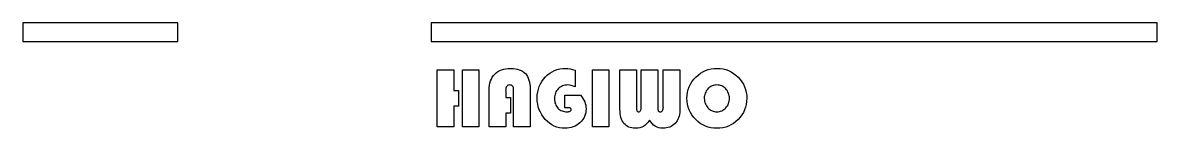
# Model space of a CAD drawing. Extents: x -1 to 642, y 135 to 438.
# Drawn here: x 610.25 to 642.25, y 304.3 to 307.27 of the extents above; entities that cross this region are included whole.
import ezdxf

# ---------------------------------------------------------------- set-up
doc = ezdxf.new("R2010")
doc.units = 0

msp = doc.modelspace()

# ---------------------------------------------------------------- linework, layer by layer
for p, q in [((614.618, 307.274), (610.245, 307.274)), ((610.245, 307.274), (610.245, 306.74)), ((614.618, 306.74), (614.618, 307.274)), ((621.765, 307.274), (621.765, 306.74)), ((642.245, 307.274), (621.765, 307.274)), ((642.245, 306.74), (642.245, 307.274)), ((610.245, 306.74), (614.618, 306.74)), ((621.765, 306.74), (642.245, 306.74)), ((621.934, 304.34), (621.934, 305.94)), ((621.934, 305.94), (622.4, 305.94)), ((622.4, 305.94), (622.4, 305.362)), ((622.645, 304.34), (622.645, 305.94)), ((622.645, 305.94), (623.112, 305.94)), ((623.112, 305.94), (623.112, 304.34)), ((623.648299, 305.893915), (623.698309, 305.921686)), ((623.698309, 305.921686), (623.752467, 305.944264)), ((623.752467, 305.944264), (623.810802, 305.961959)), ((623.810802, 305.961959), (623.872948, 305.974461)), ((623.872948, 305.974461), (623.93927, 305.982109)), ((623.93927, 305.982109), (624.00943, 305.984649)), ((624.009, 305.985), (624.076338, 305.98246)), ((624.076338, 305.98246), (624.139556, 305.975856)), ((624.139556, 305.975856), (624.197891, 305.964398)), ((624.197891, 305.964398), (624.251683, 305.948424)), ((624.251683, 305.948424), (624.301015, 305.927935)), ((624.301015, 305.927935), (624.345804, 305.902591)), ((625.175015, 305.891318), (625.245175, 305.924998)), ((625.245175, 305.924998), (625.318779, 305.951047)), ((625.318779, 305.951047), (625.396192, 305.969448)), ((625.396192, 305.969448), (625.477105, 305.980568)), ((625.477105, 305.980568), (625.56149, 305.984378)), ((625.562, 305.985), (625.622396, 305.981867)), ((625.622396, 305.981867), (625.686291, 305.971792)), ((625.686291, 305.971792), (625.752951, 305.95548)), ((625.752951, 305.95548), (625.823112, 305.932563)), ((625.823, 305.932), (625.823, 305.462)), ((626.311, 304.34), (626.311, 305.94)), ((626.311, 305.94), (626.778, 305.94)), ((626.778, 305.94), (626.778, 304.34)), ((627.089, 304.832), (627.089, 305.94)), ((627.089, 305.94), (627.556, 305.94)), ((627.556, 305.94), (627.556, 304.904)), ((627.689, 304.895), (627.689, 305.94)), ((627.689, 305.94), (628.156, 305.94)), ((628.156, 305.94), (628.156, 304.904)), ((628.312, 304.904), (628.312, 305.94)), ((628.312, 305.94), (628.778, 305.94)), ((628.778, 305.94), (628.778, 304.791)), ((629.42995, 305.888916), (629.504259, 305.923638)), ((629.504259, 305.923638), (629.582378, 305.950365)), ((629.582378, 305.950365), (629.66363, 305.969471)), ((629.66363, 305.969471), (629.748692, 305.980929)), ((629.748692, 305.980929), (629.836886, 305.984739)), ((629.837, 305.985), (629.920679, 305.98119)), ((629.920679, 305.98119), (630.001592, 305.969393)), ((630.001592, 305.969393), (630.079372, 305.949948)), ((630.079372, 305.949948), (630.15402, 305.922855)), ((630.15402, 305.922855), (630.225902, 305.887786)), ((623.42286, 305.571347), (623.440358, 305.629679)), ((623.440358, 305.629679), (623.462936, 305.684193)), ((623.462936, 305.684193), (623.490311, 305.734889)), ((623.490311, 305.734889), (623.522626, 305.781069)), ((623.522626, 305.781069), (623.560105, 305.82343)), ((623.560105, 305.82343), (623.602128, 305.861276)), ((623.602128, 305.861276), (623.648299, 305.893915)), ((624.345804, 305.902591), (624.386077, 305.873076)), ((624.386077, 305.873076), (624.421834, 305.838702)), ((624.421834, 305.838702), (624.453076, 305.799814)), ((624.453076, 305.799814), (624.48017, 305.755717)), ((624.48017, 305.755717), (624.503312, 305.706757)), ((624.503312, 305.706757), (624.521939, 305.65294)), ((624.521939, 305.65294), (624.536614, 305.593911)), ((624.845859, 305.550693), (624.885427, 305.619789)), ((624.885427, 305.619789), (624.932304, 305.68472)), ((624.932304, 305.68472), (624.986124, 305.74618)), ((624.986124, 305.74618), (625.045503, 305.802082)), ((625.045503, 305.802082), (625.108354, 305.850345)), ((625.108354, 305.850345), (625.175015, 305.891318)), ((629.075451, 305.540652), (629.118151, 305.610445)), ((629.118151, 305.610445), (629.168839, 305.676764)), ((629.168839, 305.676764), (629.227174, 305.73961)), ((629.227174, 305.73961), (629.291408, 305.796904)), ((629.291408, 305.796904), (629.358774, 305.846902)), ((629.358774, 305.846902), (629.42995, 305.888916)), ((630.225902, 305.887786), (630.294651, 305.845077)), ((630.294651, 305.845077), (630.360268, 305.794729)), ((630.360268, 305.794729), (630.42278, 305.736396)), ((630.42278, 305.736396), (630.480071, 305.672854)), ((630.480071, 305.672854), (630.529714, 305.60584)), ((630.529714, 305.60584), (630.571737, 305.53605)), ((622.4, 305.362), (622.534, 305.362)), ((622.534, 305.362), (622.534, 304.918)), ((623.4, 305.371), (623.402822, 305.441832)), ((623.4, 304.34), (623.4, 305.371)), ((623.402822, 305.441832), (623.410442, 305.508499)), ((623.410442, 305.508499), (623.42286, 305.571347)), ((623.868418, 305.393941), (623.865596, 305.356095)), ((623.867, 305.356), (623.867, 305.162)), ((623.874062, 305.426927), (623.868418, 305.393941)), ((623.883093, 305.454698), (623.874062, 305.426927)), ((623.896076, 305.477614), (623.883093, 305.454698)), ((623.912162, 305.494971), (623.896076, 305.477614)), ((623.9322, 305.507812), (623.912162, 305.494971)), ((623.955907, 305.51546), (623.9322, 305.507812)), ((623.983, 305.518), (623.955907, 305.51546)), ((624.011671, 305.515726), (623.984296, 305.517702)), ((624.034813, 305.509122), (624.011671, 305.515726)), ((624.053158, 305.498003), (624.034813, 305.509122)), ((624.066987, 305.482368), (624.053158, 305.498003)), ((624.077147, 305.461201), (624.066987, 305.482368)), ((624.084484, 305.433431), (624.077147, 305.461201)), ((624.089, 305.398012), (624.084484, 305.433431)), ((624.089, 305.356), (624.089, 305.398012)), ((624.089, 304.34), (624.089, 305.356)), ((624.536614, 305.593911), (624.547056, 305.530021)), ((624.547056, 305.530021), (624.553265, 305.461272)), ((624.553265, 305.461272), (624.556087, 305.387313)), ((624.556, 305.387), (624.556, 304.34)), ((624.759387, 305.237847), (624.770111, 305.321529)), ((624.770111, 305.321529), (624.788173, 305.401736)), ((624.788173, 305.401736), (624.813573, 305.478125)), ((624.813573, 305.478125), (624.845859, 305.550693)), ((625.271371, 305.290611), (625.259518, 305.255192)), ((625.286047, 305.323944), (625.271371, 305.290611)), ((625.304109, 305.355195), (625.286047, 305.323944)), ((625.325276, 305.384707), (625.304109, 305.355195)), ((625.349829, 305.412139), (625.325276, 305.384707)), ((625.376922, 305.436805), (625.349829, 305.412139)), ((625.406104, 305.458338), (625.376922, 305.436805)), ((625.437007, 305.476739), (625.406104, 305.458338)), ((625.469999, 305.491669), (625.437007, 305.476739)), ((625.504374, 305.503127), (625.469999, 305.491669)), ((625.541175, 305.511452), (625.504374, 305.503127)), ((625.579699, 305.516307), (625.541175, 305.511452)), ((625.62, 305.518), (625.579699, 305.516307)), ((625.667439, 305.514776), (625.620223, 305.518247)), ((625.716743, 305.504362), (625.667439, 305.514776)), ((625.768813, 305.486666), (625.716743, 305.504362)), ((625.823, 305.462), (625.768813, 305.486666)), ((628.981951, 305.227806), (628.993804, 305.31114)), ((628.993804, 305.31114), (629.013278, 305.391001)), ((629.013278, 305.391001), (629.040371, 305.46739)), ((629.040371, 305.46739), (629.075451, 305.540652)), ((629.493196, 305.285006), (629.481624, 305.250978)), ((629.507871, 305.317645), (629.493196, 305.285006)), ((629.525651, 305.348895), (629.507871, 305.317645)), ((629.546818, 305.378757), (629.525651, 305.348895)), ((629.571089, 305.407228), (629.546818, 305.378757)), ((629.5979, 305.433277), (629.571089, 305.407228)), ((629.626122, 305.455855), (629.5979, 305.433277)), ((629.655642, 305.474594), (629.626122, 305.455855)), ((629.686179, 305.490229), (629.655642, 305.474594)), ((629.718493, 305.502393), (629.686179, 305.490229)), ((629.751824, 305.511086), (629.718493, 305.502393)), ((629.786876, 305.516307), (629.751824, 305.511086)), ((629.823, 305.518), (629.786876, 305.516307)), ((629.858017, 305.516038), (629.821554, 305.517732)), ((629.893069, 305.510817), (629.858017, 305.516038)), ((629.926766, 305.502125), (629.893069, 305.510817)), ((629.959052, 305.490328), (629.926766, 305.502125)), ((629.989956, 305.474693), (629.959052, 305.490328)), ((630.019109, 305.455953), (629.989956, 305.474693)), ((630.047331, 305.433375), (630.019109, 305.455953)), ((630.073578, 305.407693), (630.047331, 305.433375)), ((630.097849, 305.379584), (630.073578, 305.407693)), ((630.118733, 305.349722), (630.097849, 305.379584)), ((630.136796, 305.318472), (630.118733, 305.349722)), ((630.151471, 305.285833), (630.136796, 305.318472)), ((630.162478, 305.251458), (630.151471, 305.285833)), ((630.571737, 305.53605), (630.606111, 305.463479)), ((630.606111, 305.463479), (630.632922, 305.387437)), ((630.632922, 305.387437), (630.652114, 305.308271)), ((630.652114, 305.308271), (630.663685, 305.226328)), ((623.867, 305.162), (624, 305.162)), ((624, 305.162), (624, 304.718)), ((624.759039, 305.063006), (624.755652, 305.150506)), ((624.756, 305.15), (624.759387, 305.237847)), ((624.769763, 304.97863), (624.759039, 305.063006)), ((624.787543, 304.897728), (624.769763, 304.97863)), ((625.246818, 305.178459), (625.243996, 305.137139)), ((625.245, 305.137), (625.245, 305.094986)), ((625.245, 305.094986), (625.249798, 305.055401)), ((625.251616, 305.217693), (625.246818, 305.178459)), ((625.249798, 305.055401), (625.257418, 305.017902)), ((625.259518, 305.255192), (625.251616, 305.217693)), ((625.257418, 305.017902), (625.26786, 304.982486)), ((625.26786, 304.982486), (625.281689, 304.9495)), ((625.534, 305.229), (625.979, 305.229)), ((625.534, 304.874), (625.534, 305.229)), ((625.979, 305.229), (626.015463, 305.183514)), ((626.015463, 305.183514), (626.047044, 305.137334)), ((626.047044, 305.137334), (626.07329, 305.09046)), ((626.07329, 305.09046), (626.095021, 305.043236)), ((626.095021, 305.043236), (626.111955, 304.994973)), ((626.111955, 304.994973), (626.12409, 304.94636)), ((628.978, 305.141), (628.981951, 305.227806)), ((628.982233, 305.055375), (628.978281, 305.141139)), ((628.994086, 304.97239), (628.982233, 305.055375)), ((629.013277, 304.892877), (628.994086, 304.97239)), ((629.468924, 305.178411), (629.466102, 305.140215)), ((629.467, 305.14), (629.469822, 305.101804)), ((629.473722, 305.215562), (629.468924, 305.178411)), ((629.469822, 305.101804), (629.47462, 305.064652)), ((629.481624, 305.250978), (629.473722, 305.215562)), ((629.47462, 305.064652), (629.482522, 305.029236)), ((629.482522, 305.029236), (629.494093, 304.995209)), ((629.494093, 304.995209), (629.509051, 304.96257)), ((629.509051, 304.96257), (629.526831, 304.93132)), ((630.12018, 304.93001), (630.138242, 304.96126)), ((630.138242, 304.96126), (630.152917, 304.993899)), ((630.152917, 304.993899), (630.163924, 305.028274)), ((630.17038, 305.215695), (630.162478, 305.251458)), ((630.163924, 305.028274), (630.171826, 305.064037)), ((630.175178, 305.178543), (630.17038, 305.215695)), ((630.171826, 305.064037), (630.176624, 305.101188)), ((630.178, 305.14), (630.175178, 305.178543)), ((630.176624, 305.101188), (630.179446, 305.139732)), ((630.651478, 304.971557), (630.632004, 304.891694)), ((630.663049, 305.054541), (630.651478, 304.971557)), ((630.667, 305.141), (630.663049, 305.054541)), ((630.663685, 305.226328), (630.667636, 305.141258)), ((622.534, 304.918), (622.4, 304.918)), ((622.4, 304.918), (622.4, 304.34)), ((624, 304.718), (623.867, 304.718)), ((623.867, 304.718), (623.867, 304.34)), ((624.812661, 304.820298), (624.787543, 304.897728)), ((624.844609, 304.746339), (624.812661, 304.820298)), ((624.883838, 304.675854), (624.844609, 304.746339)), ((624.930037, 304.608493), (624.883838, 304.675854)), ((625.281689, 304.9495), (625.29834, 304.918597)), ((625.29834, 304.918597), (625.318095, 304.889776)), ((625.318095, 304.889776), (625.340955, 304.863389)), ((625.340955, 304.863389), (625.366355, 304.839767)), ((625.366355, 304.839767), (625.394013, 304.819277)), ((625.394013, 304.819277), (625.423534, 304.801921)), ((625.423534, 304.801921), (625.455453, 304.787697)), ((625.455453, 304.787697), (625.489489, 304.776577)), ((625.489489, 304.776577), (625.525613, 304.76859)), ((625.525613, 304.76859), (625.564137, 304.764075)), ((625.644, 304.874), (625.534, 304.874)), ((625.564137, 304.764075), (625.60441, 304.762381)), ((625.606, 304.762), (625.630553, 304.763129)), ((625.630553, 304.763129), (625.652002, 304.765951)), ((625.661482, 304.873329), (625.64596, 304.873893)), ((625.652002, 304.765951), (625.670064, 304.771172)), ((625.675311, 304.870789), (625.661482, 304.873329)), ((625.670064, 304.771172), (625.685022, 304.778115)), ((625.686882, 304.867317), (625.675311, 304.870789)), ((625.685022, 304.778115), (625.696593, 304.786807)), ((625.696478, 304.862096), (625.686882, 304.867317)), ((625.703816, 304.855153), (625.696478, 304.862096)), ((625.696593, 304.786807), (625.70506, 304.79756)), ((625.708896, 304.846828), (625.703816, 304.855153)), ((625.70506, 304.79756), (625.709858, 304.810401)), ((625.712, 304.83712), (625.708896, 304.846828)), ((625.709858, 304.810401), (625.71268, 304.825331)), ((625.712, 304.826), (625.712, 304.83712)), ((626.109729, 304.68207), (626.091102, 304.632071)), ((626.123276, 304.734848), (626.109729, 304.68207)), ((626.131178, 304.789709), (626.123276, 304.734848)), ((626.12409, 304.94636), (626.131428, 304.897056)), ((626.134, 304.847), (626.131178, 304.789709)), ((626.131428, 304.897056), (626.13425, 304.847055)), ((627.09112, 304.768818), (627.088298, 304.831666)), ((627.0962, 304.709444), (627.09112, 304.768818)), ((627.105231, 304.654235), (627.0962, 304.709444)), ((627.117367, 304.602499), (627.105231, 304.654235)), ((627.556, 304.904), (627.556, 304.864416)), ((627.556, 304.864416), (627.558822, 304.832471)), ((627.558822, 304.832471), (627.562773, 304.807466)), ((627.562773, 304.807466), (627.567853, 304.790109)), ((627.567853, 304.790109), (627.575756, 304.777945)), ((627.575756, 304.777945), (627.58648, 304.76962)), ((627.58648, 304.76962), (627.600591, 304.764399)), ((627.600591, 304.764399), (627.618089, 304.762705)), ((627.618, 304.762), (627.634651, 304.763976)), ((627.634651, 304.763976), (627.649044, 304.770241)), ((627.649044, 304.770241), (627.66118, 304.780655)), ((627.66118, 304.780655), (627.67134, 304.795246)), ((627.67134, 304.795246), (627.67896, 304.813985)), ((627.67896, 304.813985), (627.684604, 304.836563)), ((627.684604, 304.836563), (627.687991, 304.863656)), ((627.687991, 304.863656), (627.687991, 304.894907)), ((628.156, 304.904), (628.156, 304.865457)), ((628.156, 304.865457), (628.158822, 304.834206)), ((628.158822, 304.834206), (628.163338, 304.809202)), ((628.163338, 304.809202), (628.169829, 304.791478)), ((628.169829, 304.791478), (628.179142, 304.778976)), ((628.179142, 304.778976), (628.191842, 304.769945)), ((628.191842, 304.769945), (628.208211, 304.764385)), ((628.208211, 304.764385), (628.228249, 304.762691)), ((628.23, 304.762), (628.249191, 304.763976)), ((628.249191, 304.763976), (628.265842, 304.77058)), ((628.265842, 304.77058), (628.279953, 304.781699)), ((628.279953, 304.781699), (628.291524, 304.797334)), ((628.291524, 304.797334), (628.300555, 304.817118)), ((628.300555, 304.817118), (628.306764, 304.841417)), ((628.306764, 304.841417), (628.310715, 304.870238)), ((628.310715, 304.870238), (628.313538, 304.903224)), ((628.768969, 304.686487), (628.758809, 304.638225)), ((628.775178, 304.73753), (628.768969, 304.686487)), ((628.778, 304.791), (628.775178, 304.73753)), ((629.04037, 304.816835), (629.013277, 304.892877)), ((629.075084, 304.74357), (629.04037, 304.816835)), ((629.117784, 304.673779), (629.075084, 304.74357)), ((629.167793, 304.607113), (629.117784, 304.673779)), ((629.526831, 304.93132), (629.547998, 304.901458)), ((629.547998, 304.901458), (629.572551, 304.872987)), ((629.572551, 304.872987), (629.599362, 304.846938)), ((629.599362, 304.846938), (629.627584, 304.82436)), ((629.627584, 304.82436), (629.657077, 304.805621)), ((629.657077, 304.805621), (629.687641, 304.789986)), ((629.687641, 304.789986), (629.719927, 304.777822)), ((629.719927, 304.777822), (629.753258, 304.769129)), ((629.753258, 304.769129), (629.787632, 304.763908)), ((629.787632, 304.763908), (629.823757, 304.762215)), ((629.823, 304.762), (629.859463, 304.763693)), ((629.859463, 304.763693), (629.894515, 304.768914)), ((629.894515, 304.768914), (629.928212, 304.777607)), ((629.928212, 304.777607), (629.960499, 304.789404)), ((629.960499, 304.789404), (629.991402, 304.805039)), ((629.991402, 304.805039), (630.020555, 304.823778)), ((630.020555, 304.823778), (630.048778, 304.846356)), ((630.048778, 304.846356), (630.075024, 304.872038)), ((630.075024, 304.872038), (630.099295, 304.900148)), ((630.099295, 304.900148), (630.12018, 304.93001)), ((630.52809, 304.671902), (630.478109, 304.605238)), ((630.570452, 304.741695), (630.52809, 304.671902)), ((630.605193, 304.81496), (630.570452, 304.741695)), ((630.632004, 304.891694), (630.605193, 304.81496)), ((622.4, 304.34), (621.934, 304.34)), ((623.112, 304.34), (622.645, 304.34)), ((623.867, 304.34), (623.4, 304.34)), ((624.556, 304.34), (624.089, 304.34)), ((624.98349, 304.544604), (624.930037, 304.608493)), ((625.042164, 304.486271), (624.98349, 304.544604)), ((625.103632, 304.435923), (625.042164, 304.486271)), ((625.168571, 304.393214), (625.103632, 304.435923)), ((625.236276, 304.358145), (625.168571, 304.393214)), ((625.307114, 304.331052), (625.236276, 304.358145)), ((625.381056, 304.311607), (625.307114, 304.331052)), ((625.770329, 304.335179), (625.716142, 304.317822)), ((625.82206, 304.357757), (625.770329, 304.335179)), ((625.870997, 304.38485), (625.82206, 304.357757)), ((625.917874, 304.417139), (625.870997, 304.38485)), ((625.961986, 304.454294), (625.917874, 304.417139)), ((626.002259, 304.495264), (625.961986, 304.454294)), ((626.037339, 304.53832), (626.002259, 304.495264)), ((626.066831, 304.584155), (626.037339, 304.53832)), ((626.091102, 304.632071), (626.066831, 304.584155)), ((626.778, 304.34), (626.311, 304.34)), ((627.133454, 304.55493), (627.117367, 304.602499)), ((627.152927, 304.510833), (627.133454, 304.55493)), ((627.175787, 304.470554), (627.152927, 304.510833)), ((627.202316, 304.434097), (627.175787, 304.470554)), ((627.232175, 304.401805), (627.202316, 304.434097)), ((627.265167, 304.373667), (627.232175, 304.401805)), ((627.301263, 304.349707), (627.265167, 304.373667)), ((627.34052, 304.3306), (627.301263, 304.349707)), ((627.382514, 304.315332), (627.34052, 304.3306)), ((627.704911, 304.325923), (627.65143, 304.309272)), ((627.753171, 304.349179), (627.704911, 304.325923)), ((627.79796, 304.380429), (627.753171, 304.349179)), ((627.841704, 304.420708), (627.79796, 304.380429)), ((627.883388, 304.470012), (627.841704, 304.420708)), ((627.924, 304.528), (627.883388, 304.470012)), ((627.958738, 304.473786), (627.923658, 304.528303)), ((627.997261, 304.426564), (627.958738, 304.473786)), ((628.039623, 304.386636), (627.997261, 304.426564)), ((628.085823, 304.353997), (628.039623, 304.386636)), ((628.135465, 304.328653), (628.085823, 304.353997)), ((628.188946, 304.310591), (628.135465, 304.328653)), ((628.495157, 304.330213), (628.451413, 304.314945)), ((628.536136, 304.34932), (628.495157, 304.330213)), ((628.575026, 304.37328), (628.536136, 304.34932)), ((628.611461, 304.401418), (628.575026, 304.37328)), ((628.645497, 304.43371), (628.611461, 304.401418)), ((628.6764, 304.469473), (628.645497, 304.43371)), ((628.703211, 304.508016), (628.6764, 304.469473)), ((628.725789, 304.548639), (628.703211, 304.508016)), ((628.744133, 304.592042), (628.725789, 304.548639)), ((628.758809, 304.638225), (628.744133, 304.592042)), ((629.22579, 304.543571), (629.167793, 304.607113)), ((629.289318, 304.485585), (629.22579, 304.543571)), ((629.355979, 304.435237), (629.289318, 304.485585)), ((629.425772, 304.392875), (629.355979, 304.435237)), ((629.499037, 304.357807), (629.425772, 304.392875)), ((629.575068, 304.330713), (629.499037, 304.357807)), ((629.654598, 304.311607), (629.575068, 304.330713)), ((630.071512, 304.330594), (629.991643, 304.311149)), ((630.147881, 304.35732), (630.071512, 304.330594)), ((630.220807, 304.392042), (630.147881, 304.35732)), ((630.290601, 304.434404), (630.220807, 304.392042)), ((630.357261, 304.484402), (630.290601, 304.434404)), ((630.420451, 304.542043), (630.357261, 304.484402)), ((630.478109, 304.605238), (630.420451, 304.542043)), ((625.457792, 304.29981), (625.381056, 304.311607)), ((625.538, 304.296), (625.457792, 304.29981)), ((625.600177, 304.29801), (625.538709, 304.29547)), ((625.659556, 304.305659), (625.600177, 304.29801)), ((625.716142, 304.317822), (625.659556, 304.305659)), ((627.428009, 304.30458), (627.382514, 304.315332)), ((627.476269, 304.297976), (627.428009, 304.30458)), ((627.528, 304.296), (627.476269, 304.297976)), ((627.592417, 304.299197), (627.528156, 304.295726)), ((627.65143, 304.309272), (627.592417, 304.299197)), ((628.246238, 304.299471), (628.188946, 304.310591)), ((628.307, 304.296), (628.246238, 304.299471)), ((628.356953, 304.297589), (628.305927, 304.295613)), ((628.405213, 304.304192), (628.356953, 304.297589)), ((628.451413, 304.314945), (628.405213, 304.304192)), ((629.737233, 304.29981), (629.654598, 304.311607)), ((629.823, 304.296), (629.737233, 304.29981)), ((629.908641, 304.299691), (629.822197, 304.295881)), ((629.991643, 304.311149), (629.908641, 304.299691))]:
    msp.add_line(p, q)

doc.saveas('drawing.dxf')
